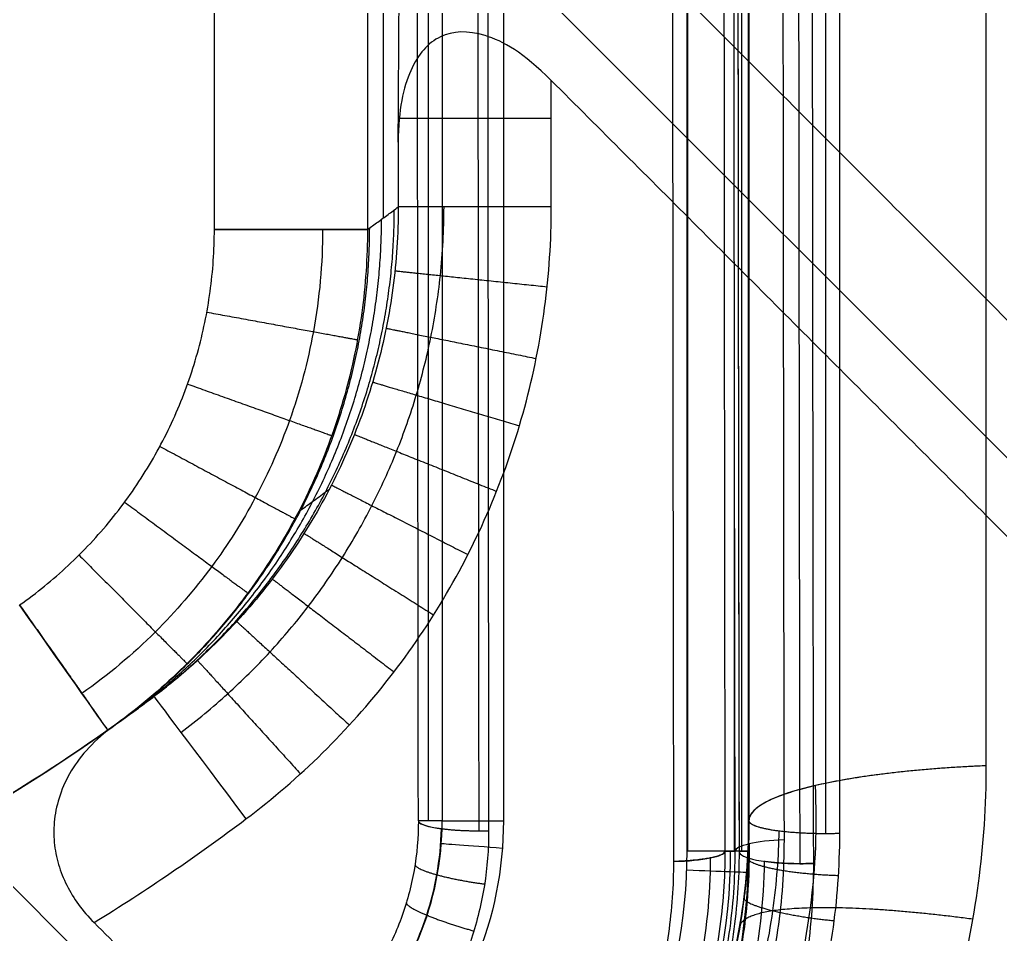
# Model space of a CAD drawing. Header units: centimetres. Extents: x -2.5 to 2.5, y -13.5 to 2.5.
# Drawn here: x 0.3168 to 0.6371, y -0.5571 to -0.2585 of the extents above; entities that cross this region are included whole.
import ezdxf

# ---------------------------------------------------------------- set-up
doc = ezdxf.new("R2010")
doc.units = ezdxf.units.CM
doc.layers.add('Default', color=7, linetype='Continuous', true_color=0x000000)

msp = doc.modelspace()

# ---------------------------------------------------------------- linework, layer by layer
at = {"layer": 'Default'}
for p, q in [((0.4502257861436189, 1.359999999985203, 2.347070721231369), (0.4502257861436189, -0.5199999999352072, 2.347070721231369)), ((0.5349992317864678, -0.53, 1.800000761538717), (0.5349992317864678, 0.8784667269040662, 1.800000761538717)), ((0.5548239395377834, -0.53, 1.820174530709968), (0.5548239395377834, 0.8784667443942947, 1.820174530709968)), ((0.5526667834523159, -0.53, 2.067360134658503), (0.5526667834523159, 0.8717930199668258, 2.067360134658503)), ((0.4356724640639931, -0.3231948336382576, 2.40025), (0.4356724640639931, 0.3231948329774936, 2.40025)), ((0.4442942013538276, -0.2065650411768838, 3.018349901246894), (0.8950904056308348, -0.657361245453891, 3.018349901246894)), ((0.5502471073539712, -0.5299999999999997, 2.344627552517974), (0.5502471073539712, -0.3442774283806154, 2.344627552517974)), ((0.6587463907696087, -0.8856415901717452, 3.01068913411592), (0.2961758584722198, -0.5230710578743563, 3.01068913411592))]:
    msp.add_line(p, q, dxfattribs=at)
for centre, radius, start, end in [((0, 3.552713678800501e-16, -12.2), 2.499690594652, 270, 90), ((-1.414489680939823e-09, -1.493782253447762e-09, -11.7), 2.032971016854729, 44.41990661493926, 268.9001442872669), ((-1.793662034335766e-44, 5.329070518200752e-16, -3.2), 1.999999999999999, 270, 90), ((0, 0, 1.625), 1.775, 270, 90), ((0, 0, 2.218104481907), 1.775, 270, 90), ((0, 0, 1.7715522409535), 1.775, 270, 89.99999999999999), ((0, 0, 2.230604481907), 1.775, 270, 89.53141365220625), ((-2.40802933149098e-12, -1.486122336302742e-12, -11.7), 1.7086088901431, 55.00316425220173, 268.5990959644928), ((0, 0, -11.7), 1.70860889014, 55.00316425226172, 268.5990959644133), ((0, -8.881784197001252e-16, -3.2), 1.700000000000001, 270, 90), ((0, 1.776356839400251e-16, 1.943104481907), 1.695, 270, 90), ((0, 1.776356839400251e-16, 2.193104481907), 1.695, 270, 90), ((0, 0, 1.968104481907), 1.67, 270, 90), ((-6.418400859435261e-09, 4.475350401378365e-09, -2.3), 1.60000000544864, 304.7777720339693, 235.2222891541464), ((0, 0, -2.85), 1.6, 270, 90), ((-6.090588475787544e-09, 2.87672047960541e-07, 1.6), 1.574999693184827, 110.3329123390494, 69.66708705205367), ((0, 8.881784197001221e-17, 0.5), 1.469836076253, 270.0000000000001, 90), ((1.479396646715422e-12, -9.206964080021863e-11, 1.4), 1.525000000073368, 112.0971810042805, 67.9028189950204), ((0, 0, 1.4), 1.3, 118.4481734429889, 61.55182655701113), ((-3.070880286606946e-17, 1.694822060471779e-12, 1.425), 1.274999999998073, 118.4481734430453, 61.55182655695467), ((0, 0, 1.7315294370165), 1.275, 118.448173467315, 61.55182647779476), ((-3.268433194673234e-13, 9.345413332084718e-13, 2.038058873912966), 1.274999999998938, 269.6396628476234, 61.55182639856582), ((8.881784197001273e-17, -9.174883075502294e-13, 2.143109796070999), 1.181485151023046, 118.722967137101, 61.27703286289901), ((4.440892098500626e-17, -1.101518876112095e-12, 2.097504004866), 1.037010000488325, 123.7969889265694, 56.20301107343055), ((-2.40785169580704e-12, -1.48618894968422e-12, -11.7), 1.7086088901431, 268.5990959644928, 6.722127558517477), ((0, 0, -11.7), 1.70860889014, 268.5990959644133, 6.722127558479594), ((-1.414489503304139e-09, -1.49378216462992e-09, -11.7), 2.032971016854729, 268.9001442872669, 5.645786876412472), ((0, 0, -12.1), 2.15, 180, 0), ((5.445089946102565e-32, 1.577721810442024e-31, 2.733148992834), 1.865415327864, 180, 6.145651548693434e-14), ((0, 0, -12.1), 1.85, 180, 0), ((1.776356839400251e-16, 0, 2.3), 1.82, 180, 0), ((0, 0, 2.28), 1.8, 180, 0), ((0, 0, 1.4), 1.8, 180, 0), ((-1.805553913884908e-31, -8.832776948146517e-30, 2.984452014333), 1.773948508258, 179.9999999999993, 359.9999999999994), ((0, 0, -11.95018562705), 1.7, 180, 0), ((0, 0, 1.4), 1.592735026919, 180, 0), ((0, 0, 1.3), 1.535, 180, 0), ((0, 0, 0.9500000000000001), 1.535, 180, 0), ((0, 0, 0.8650000000000001), 1.45, 180, 0), ((5.52802248421358e-13, 7.105427357601002e-16, 2.203600857458), 2.003255677910447, 268.6052373185493, 0), ((0, 0, 2.042057713659), 1.8, 270, 0), ((3.823495761736303e-31, -2.810513849101997e-15, -12), 2.15, 180, 4.854997180391044e-14), ((1.092437577629426e-30, -2.847253253075997e-15, -12.2), 1.85, 180, 7.399440925561782e-14), ((-1.085463873042923e-31, -1.037837607336e-15, -2.35), 1.45, 180, 0), ((-1.137500810156507e-31, -1.055288824224e-15, -2.445), 1.355, 180, 0), ((-1.155045923347484e-31, -1.129686117271999e-15, -2.85), 1.355, 180, 0), ((1.776356839400251e-16, -1.776356839400251e-16, 0.5019870922843003), 1.45, 270.0000000006124, 7.0191551590919e-15), ((0, 0, 2.400250000000001), 0.6000000000000001, 233.9024294560259, 306.0975706221382), ((6.064496528837543e-15, -1.620925615952729e-14, 1.80025), 0.59999999999998, 234.8252730565745, 305.1747269505037), ((0, 0, 3.00025), 0.6499999996454999, 301.657649324215, 306.953133890498), ((0.35500000000002, -0.5200000000000201, 1.819825469289), 0.09982698575058002, 269.9999999444301, 3.410423499642764e-08), ((0.355, -0.52, 1.8), 0.1198262242119, 359.9996112810846, 5.308612037777376e-14), ((0.365, -0.53, 1.8), 0.1698247010765, 269.9999999999999, 0)]:
    msp.add_arc(centre, radius, start, end, dxfattribs=at)
at = {"layer": 'Default', "extrusion": (0, 0, -1)}
for centre, radius, start, end in [((-3.410332196196464e-07, 8.468541827344467e-07, 11.6), 2.132971868070293, 271.0998644742624, 132.7700319573599), ((0, 0, 0.5500000000000007), 2, 90, 196.6607710957106), ((1.060544128062e-15, 1.159961016128364e-13, -2.12), 1.845000000000116, 90.00000000000001, 270), ((0, 0, 0.9000001103701888), 1.7, 336.1372350324376, 203.862718006589), ((-3.201812861426702e-16, 2.935429677108914e-14, -0.4), 1.700000000000167, 350.0409158370875, 189.9590841629125), ((0, 0, -1.918104481907), 1.775, 90, 270), ((-3.885780586188048e-17, -7.059110240792421e-15, -2.2431044819065), 1.774999999999993, 92.13727618026752, 270.0000000000021), ((0, 0, -1.6), 1.75, 90.00000000000001, 270), ((0, 0, -1.943104481907), 1.75, 90, 270), ((0, 0, -2.193104481907), 1.75, 90.00000000000001, 270), ((0, 0, -2.1), 2, 121.2771350111555, 271.3947626814349), ((0, 0, 2.95), 1.7, 90, 270), ((0, 0, 3.075000000000001), 1.7, 90, 270), ((-7.322225008673198e-17, 1.625366508051229e-14, -0.5), 1.6000000000001, 350.0409158370871, 189.9590841629129), ((0, 0, -2.168104481907), 1.67, 90, 270), ((0, 0, -2.068104481907), 1.67, 90, 270), ((5.000772678936243e-14, -9.046399185308474e-11, -1.575), 1.550000000070636, 112.0971810147748, 67.90281898522515), ((-1.776356839400251e-16, -1.278941397231392e-10, -1.425), 1.550000000112033, 112.0971810140798, 67.90281898592026), ((0, 0, -1.5), 1.55, 112.0971810159446, 67.90281898405362), ((4.440892098500626e-17, -1.626077050786989e-12, -1.4), 1.300000000001851, 118.4481734429547, 61.5518265570453), ((1.393624962404618e-08, -2.811223840382127e-08, -2.008428634931692), 1.268181102197558, 116.4704652346586, 63.52953589255723), ((1.001865257421741e-13, -5.231592936638662e-13, -2.128091050515001), 1.218522490780612, 121.2651258924094, 270.360337152387), ((0, 0, -1.935767980715957), 1.068815170782211, 123.1689569521743, 56.83104304862568), ((2.442490654175345e-16, -2.977620236606933e-14, -1.75025), 0.3550000000000003, 120.7781695618701, 239.2218304381111), ((0, -1.148055819259e-15, 2.85), 1.6, 173.0769230769231, 269.9999999999999), ((-6.897676076533799e-07, 7.142894792977473e-07, 11.6), 2.132971742224026, 176.8990229639725, 271.0998739085747), ((-2.664535259100376e-15, -1.457586051856197e-10, 11.58971848225719), 2.132441062866242, 177.1805348174992, 270.0000000000001), ((-1.026037000564491e-30, -2.847253253075996e-15, 12.2), 2.15, 179.9999999999999, 0), ((1.086203203015819e-31, 2.208810534618833e-30, -2.70025), 1.912399958904, 180, 359.9999999999999), ((-9.679907427317068e-31, -2.810513849101997e-15, 12), 1.85, 179.9999999999999, 0), ((0, 0, -2.3), 1.832180073765, 180, 0), ((0, 0, -1.7210288568295), 1.8, 180, 0), ((0, 0, -2.238971143170501), 1.8, 180, 0), ((0, 0, -1.125), 1.535, 180, 0), ((0, 0, 2.324999999999999), 1.45, 180, 0), ((0, 0, -0.6834935461421502), 1.45, 180, 0), ((0, 0, 2.6475), 1.355, 180, 0), ((0, 0, -2.197942286341), 1.8, 180, 270), ((-5.094560832352442e-33, -2.847253253076e-15, 12.2), 1.7, 180, 0), ((-6.20423039995443e-34, -1.028652756343e-15, 2.3), 1.45, 180, 7.016709298520406e-15), ((-1.776356839400251e-16, 0, 11.7003712541), 1.7, 180.0000000095494, 271.4009040355867), ((-0.3550000000196001, -0.52, -1.8), 0.1198262241923, 180, 270.0000000159704), ((-0.355, -0.52, -2.519645183052824), 0.2, 180, 270), ((-0.3650000000000481, -0.530000000000032, -1.82015271437125), 0.1898240347300916, 179.9999999999903, 270.0000000178385), ((-0.365, -0.53, -2.495923099550289), 0.1839267711176581, 180, 270)]:
    msp.add_arc(centre, radius, start, end, dxfattribs=at)
at = {"layer": 'Default', "extrusion": (1.185738763352164e-07, 1.917660872554058e-06, -0.9999999999981544)}
msp.add_arc((4.65434932543532e-08, -7.524191470356261e-07, -2.284937504049541), 1.752386096327069, 93.53520999034606, 86.46480574627344, dxfattribs=at)
at = {"layer": 'Default', "extrusion": (-4.416450215434877e-08, 4.392315963832166e-08, 0.9999999999999981)}
msp.add_arc((-1.019762138645356e-07, 9.998766903750547e-08, -2.200000090908275), 1.700000004086728, 304.7777720676715, 235.2222895058525, dxfattribs=at)
at = {"layer": 'Default', "extrusion": (-0.9999619230641719, 3.93348548177741e-16, -0.008726535498316966)}
msp.add_arc((1.831006955982905e-13, -0.3925850509955293, -0.5541716165373782), 3.151045041861609, 80.25543485607527, 115.9451702488015, dxfattribs=at)
at = {"layer": 'Default', "extrusion": (1, 0, 0)}
for centre, radius, start, end in [((-2.005950960892733e-13, -0.3925880267127044, 0.58), 3.146574122136789, 64.17157995071717, 99.58918451240821), ((2.154942890797429e-13, -0.3925880267145678, 0.5845669291339001), 3.146153445934664, 64.17157994783602, 99.58918451240982), ((-7.201572671533541e-13, -0.39258802671224, 0.555), 3.121574122136382, 64.17157994779343, 99.58918451174216), ((6.689093723366568e-13, -0.3925880267085219, 0.6324118736819646), 2.727393497996349, 67.54923987415854, 100.6076882033239), ((0, -0.3925880267139, 0.555), 2.824808982138, 80.71410867781752, 100.6076882032876)]:
    msp.add_arc(centre, radius, start, end, dxfattribs=at)
at = {"layer": 'Default', "extrusion": (-0.9999619230641713, 2.081668171172169e-17, -0.00872653549837382)}
msp.add_arc((1.171163982811653e-12, -0.3925850509974314, -0.4906904388913159), 3.161376912667706, 80.47182965111699, 115.6537242506508, dxfattribs=at)
at = {"layer": 'Default', "extrusion": (0.9999619230641716, 3.467907384868685e-14, 0.008726535498342451)}
msp.add_arc((-1.276702475833056e-12, -0.3925850509981808, 0.4937980896882603), 3.16113400016952, 64.3462757442029, 99.52817034886, dxfattribs=at)
at = {"layer": 'Default', "extrusion": (0.999961923064171, 8.577773907836317e-15, 0.008726535498419131)}
msp.add_arc((-2.015360870584821e-12, -0.3925850509959135, 0.5706866311978297), 3.131351010350231, 64.05482975134153, 99.7445651438906, dxfattribs=at)
at = {"layer": 'Default', "extrusion": (-0.9999619230641733, 3.811751261850738e-14, -0.008726535498145229)}
msp.add_arc((5.898350766364148e-12, -0.3925850510118118, -0.4706904388906243), 3.141376912683419, 80.47182965229862, 115.6537242557704, dxfattribs=at)
at = {"layer": 'Default', "extrusion": (-1, 0, 0)}
msp.add_arc((1.127786752874727e-12, -0.3925880267145108, -0.555), 2.824808982138756, 79.39231179673718, 112.4507601258189, dxfattribs=at)
at = {"layer": 'Default', "extrusion": (-0.9999619230641708, -1.210706881971113e-14, -0.008726535498444706)}
msp.add_arc((-1.054466525081538e-12, -0.3951763357556249, -0.5706866311978479), 2.75649692647076, 78.91453490435725, 112.2447269286895, dxfattribs=at)
at = {"layer": 'Default', "extrusion": (0.9999619230641715, 1.067722299463725e-14, 0.008726535498358128)}
msp.add_arc((9.353924486601703e-13, -0.3951763357630106, 0.5864726069205186), 2.736945916289478, 67.7552730713492, 101.0854650956114, dxfattribs=at)
at = {"layer": 'Default', "extrusion": (1.792447683750321e-07, -2.74029957633971e-07, -0.9999999999999465)}
msp.add_arc((-3.660868122540455e-07, -5.596745233495262e-07, -2.05177623579187), 1.067802782053502, 123.1390102452997, 56.8609898534229, dxfattribs=at)
at = {"layer": 'Default', "extrusion": (0.9999619230641713, -2.34187669256869e-17, 0.008726535498373976)}
msp.add_arc((1.88107898747705e-13, -0.395176335765365, 0.5906866311976836), 2.633107595506944, 70.89234277417843, 101.7021267116694, dxfattribs=at)
at = {"layer": 'Default', "extrusion": (0.9999619230641696, -1.043609643147647e-14, 0.008726535498565058)}
msp.add_arc((-7.036298733488301e-13, -0.3951763357672147, 0.5951208075010757), 2.632609853852787, 70.89234277417205, 101.7021267163112, dxfattribs=at)
at = {"layer": 'Default', "extrusion": (0.9999619230641709, 5.702556482578558e-14, 0.008726535498433174)}
msp.add_arc((5.717427414276328e-13, -0.3951763357643818, 0.5706866311978169), 2.613107595505935, 70.89234277418079, 101.7021267163532, dxfattribs=at)
at = {"layer": 'Default', "extrusion": (0.9999619230641713, 0, 0.008726535498373983)}
msp.add_arc((0, -0.3951763357644395, 0.5706866311976831), 2.613107595506001, 92.09333747624078, 101.7021267163399, dxfattribs=at)
at = {"layer": 'Default', "extrusion": (0, 1, 0)}
for centre, radius, start, end in [((-0.4904741452682, 2.95025, -0.29067775338345), 0.05000000000000004, 7.100580997078541, 90), ((-0.5348355620632583, 1.819989139013258, -0.5299999999999999), 0.0199891419638861, 179.5311313378735, 270.0311313379204)]:
    msp.add_arc(centre, radius, start, end, dxfattribs=at)
at = {"layer": 'Default', "extrusion": (0, -1, 0)}
for centre, radius, start, end in [((0.4904741452682002, 2.950250000000008, 0.3196366802807999), 0.04999999999999204, 90.00000000000018, 179.4999999999164), ((0.4748262242119, 1.820000000000026, 0.5199999999400771), 0.02000000000002587, 180.5000000030316, 270)]:
    msp.add_arc(centre, radius, start, end, dxfattribs=at)
at = {"layer": 'Default', "extrusion": (-1.901732982141029e-07, 0.9999999999999644, 1.873126471723189e-07)}
msp.add_arc((-0.3804343772930336, 1.800250061241938, -0.3269513263271998), 0.04999999999978808, 180.4999999998521, 270.0000000002306, dxfattribs=at)
at = {"layer": 'Default', "extrusion": (0.8173990782949297, 0.5760718243436311, 6.299908911508709e-09)}
msp.add_arc((-0.5499999999999852, 1.800250000000012, 7.554305333338576e-09), 0.05000000000001173, 180.0000000000135, 269.9999999999776, dxfattribs=at)
at = {"layer": 'Default', "extrusion": (-1.668587969437477e-07, 2.347416647397841e-07, -0.9999999999999585)}
msp.add_arc((6.186825534525411e-07, 8.703721903557897e-07, -2.950250172801449), 0.6000002181760425, 233.046866657727, 234.5940682292839, dxfattribs=at)
at = {"layer": 'Default', "extrusion": (0.7991275081946753, 0.6011615636803215, 2.917817264734386e-09)}
msp.add_arc((-0.6500000002802376, 2.950249999743243, 8.74622393800137e-09), 0.0500000002007571, 3.664151644958591e-07, 89.99999986310256, dxfattribs=at)
at = {"layer": 'Default', "extrusion": (1.047122772439662e-12, 0.9829106568877052, 0.184083243606201)}
msp.add_arc((-0.655000000001333, 2.438930026914626, -0.07226887735791138), 0.100000000000779, 283.0547050087256, 1.119555247866436e-11, dxfattribs=at)
at = {"layer": 'Default', "extrusion": (-1.059435592354776e-08, 1.718212736894737e-08, 0.9999999999999998)}
msp.add_arc((-3.157728320449132e-08, 5.121268369623959e-08, 3.000249986879239), 0.6500001203732008, 301.6576362029077, 306.9531329083368, dxfattribs=at)
at = {"layer": 'Default', "extrusion": (-0.001444525441562877, 0.9862043336484315, 0.1655262083154864)}
msp.add_arc((-0.4663003493256844, 2.758441930540641, -0.06498557998228888), 0.02000000000030799, 359.4930060442337, 89.49300603640309, dxfattribs=at)
at = {"layer": 'Default', "extrusion": (1.187075312639411e-10, 0.9860274995317618, 0.166582622644565)}
msp.add_arc((-0.58000000006252, 2.734471531799269, -0.06539833890102315), 0.0249999999999174, 2.116977195989109e-09, 90.00000000133863, dxfattribs=at)
at = {"layer": 'Default', "extrusion": (-0.001444525441563015, 0.986204333648429, 0.1655262083155022)}
msp.add_arc((-0.4663003493256844, 2.758441930540643, -0.06498557998224458), 0.02000000000030785, 89.49300603640309, 98.43198901298275, dxfattribs=at)
at = {"layer": 'Default', "extrusion": (1.187075312639411e-10, 0.9860274995317632, 0.1665826226445567)}
msp.add_arc((-0.58000000006252, 2.734471531799269, -0.0653983389010463), 0.0249999999999174, 90.00000000133863, 100.5257361093324, dxfattribs=at)
at = {"layer": 'Default', "extrusion": (-0.07448390358597655, -0.9972222160113537, 0)}
msp.add_arc((0.5125717407606384, 1.820000000000001, 0.4921137665528823), 0.02, 180.5000000028211, 269.9999999973354, dxfattribs=at)
at = {"layer": 'Default', "extrusion": (-0.001677901720275334, 0.9813414755690958, 0.1922656832970642)}
msp.add_arc((-0.5695997876226346, 2.37385299298824, -0.07598181002734694), 0.02000000000005545, 281.6539419026441, 359.4904935790881, dxfattribs=at)
at = {"layer": 'Default', "extrusion": (-0.001476759674652279, 0.9855720814383372, 0.1692497901628445)}
msp.add_arc((-0.5263652471355266, 2.749198470374382, -0.06644663287184133), 0.02000000000037216, 99.52765643816055, 179.492683379382, dxfattribs=at)
at = {"layer": 'Default', "extrusion": (-0.001769904841182703, 0.9792152936277638, 0.2028158676295958)}
msp.add_arc((-0.5708243525918059, 2.231320528892043, -0.08015119784896396), 0.01999999999985892, 359.4893881175937, 89.48938811973782, dxfattribs=at)
at = {"layer": 'Default', "extrusion": (-0.001769904841182716, 0.9792152936277634, 0.2028158676295969)}
msp.add_arc((-0.5708243525918058, 2.231320528892041, -0.08015119784896135), 0.01999999999985945, 89.48938811973782, 102.2988078967635, dxfattribs=at)
at = {"layer": 'Default', "extrusion": (0.03649345361914954, 0.9993338920715874, 0)}
msp.add_arc((-0.5539231021007786, 1.82, -0.5163268522269517), 0.02, 180, 270, dxfattribs=at)
at = {"layer": 'Default'}
for points, degree in [([(0.4548269857506, 1.359999999904, 1.81982546929), (0.4548269857506, 0.4199999999817, 1.8198254692895), (0.4548269857506, -0.5199999999406, 1.819825469289)], 2), ([(0.474826224193, 1.359999999986, 1.8), (0.47482622420245, 0.419999999993, 1.8), (0.4748262242118999, -0.52, 1.8)], 2), ([(0.5348247010765, -0.5299999999999999, 1.8), (0.5348247024726, 0.1742333634034501, 1.8), (0.5348247038687001, 0.8784667268069001, 1.8)], 2), ([(0.5548240347301395, -0.53, 1.82015271437125), (0.5548239870919198, 0.17423337219715, 1.820163627355125), (0.5548239394537001, 0.8784667443943001, 1.820174540339)], 2), ([(0.3804344394703, -0.3269515818227, 1.750250000000001), (0.3804344394703, -0.01347579091134998, 1.75025), (0.3804344394703, 0.3, 1.75025)], 2), ([(0.4304325356235001, 0.3000000001633, 1.799813673225), (0.4304325356235001, -0.01347579071750002, 1.799813673225), (0.4304325356235, -0.3269515815983, 1.799813673225)], 2), ([(0.4909104886577, -0.2080677761831, 3.05025), (0.7144983133587001, -0.4316556008841, 3.05025), (0.9380861380597001, -0.6552434255851, 3.05025)], 2), ([(0.440476049115, -0.298437633635, 2.950686326775), (0.44069422080975, -0.2633004662704, 2.975686326775), (0.4409123925045, -0.2281632989058, 3.000686326775)], 2), ([(0.4904741452682, -0.2783421109122, 3.00025), (0.4813058350904, -0.2691738007344, 3.00025), (0.4679888732184, -0.2617188264861, 2.9961049488), (0.4534641700689, -0.2623525116059, 2.985386349663), (0.443727355193, -0.2733654099657, 2.970714086726), (0.4405416462658, -0.2878730273013, 2.958203015744), (0.440476049115, -0.298437633635, 2.950686326775)], 3), ([(0.4904741452682, -0.3196366802807999, 3.00025), (0.4904741452682, -0.2989893955965, 3.00025), (0.4904741452682, -0.2783421109122, 3.00025)], 2), ([(0.4904741452682, -0.2783421109122, 3.00025), (0.68184418114445, -0.46971214678845, 3.00025), (0.8732142170207, -0.6610821826647, 3.00025)], 2), ([(0.440476049115, -0.298437633635, 2.950686326775), (0.440476049115, -0.3090371569579, 2.950686326775), (0.440476049115, -0.3196366802808, 2.950686326775)], 2), ([(0.440476049115, -0.3196366802808, 2.950686326775), (0.440475896199, -0.3284512515023, 2.950671865157), (0.4393086676164, -0.3460824456062, 2.950640376713), (0.4340833155933, -0.3720771197117, 2.950586316625), (0.4254753960196, -0.397154660411, 2.950526389083), (0.4136345327502, -0.4208796063235, 2.950461623301), (0.3987688196087, -0.4428348510435, 2.950393171444), (0.3811356904487, -0.4626396772655, 2.950322211393), (0.3677436965813001, -0.4741753964616, 2.950274062551), (0.3606969383662, -0.4794765048974, 2.950250000063)], 3), ([(0.3907550164825001, -0.5194328804598, 3.000249999944), (0.3996005499883001, -0.5127785633787, 3.00024999689), (0.4162505423688, -0.4984333828789, 3.000250001441), (0.4383408366256, -0.4736401809216999, 3.000249999620999), (0.4569230638028001, -0.4461914571648999, 3.000250000074), (0.4717327658306, -0.4165145930572, 3.000250000083), (0.4824931623250001, -0.3851655416902999, 3.000249999594), (0.4890228811235, -0.3526076459813, 3.000250001543), (0.4904740790215001, -0.3306948356505, 3.000249996671), (0.4904741452682, -0.3196366802807999, 3.00025)], 3), ([(0.4304325356235, -0.3269515815983, 1.799813673225), (0.4315583903205, -0.3261580628965, 1.9288238432), (0.4338034933720001, -0.324558275039, 2.186087171276), (0.4371512875001, -0.3221201359845, 2.569706381326), (0.4393699927613001, -0.3204688387145, 2.823944822243), (0.440476049115, -0.3196366802808, 2.950686326775)], 3), ([(0.3168395005509, -0.4495694950624001, 1.75025), (0.3224217533696392, -0.445635104932592, 1.75025), (0.3329634856510571, -0.4370784876207246, 1.75025), (0.3470729493696318, -0.4220198197802473, 1.75025), (0.3589643662674774, -0.4051906352705457, 1.75025), (0.3684475118392607, -0.3868972666358634, 1.750250000000001), (0.3753457657032055, -0.3674832520086611, 1.750250000000001), (0.3795160423822382, -0.3472905646922008, 1.750250000000001), (0.3804341901588011, -0.3337669517123782, 1.750250000000001), (0.3804344394703, -0.3269515818227, 1.750250000000001)], 3), ([(0.3456430915106001, -0.4904394491586, 1.80025), (0.3473339030961988, -0.4892478292871671, 1.929415206627266), (0.3507034170479557, -0.4868469509402295, 2.186820559108712), (0.3557212402372933, -0.4831927643271658, 2.570144331553865), (0.3590423959410481, -0.4807211712876224, 2.82385546097629), (0.3606969383662, -0.4794765048974, 2.950250000063)], 3), ([(0.347619335124, -0.4890406914030999, 2.95025), (0.3337783791019919, -0.4988791036552934, 2.966993841891048), (0.319484643218646, -0.5081565674319467, 2.983661197021025), (0.3047259009509, -0.5168579353068999, 3.00025)], 3), ([(0.6324118736832001, -0.5020674417026999, 2.288196107998), (0.632411380347205, -0.5149612427163639, 2.285781484373725), (0.6306949104691875, -0.5405730400115012, 2.281197701304426), (0.6230984465000868, -0.5782015979607859, 2.275098300833986), (0.6106789980276957, -0.6143216132943949, 2.269890362762993), (0.5937003184201047, -0.6483793644955047, 2.265649942544), (0.5724976762039143, -0.6798167838440146, 2.262444001874006), (0.5474587813522239, -0.7081557979120247, 2.260316058777013), (0.5189995028580336, -0.7329611296694346, 2.25929840707602), (0.487570078601843, -0.7538646702390446, 2.259403349264027), (0.4536670719193522, -0.770534418159754, 2.260628775279033), (0.4178417032589608, -0.7826742403418631, 2.262958961681039), (0.3806507942961844, -0.7900587844203395, 2.266362034864339), (0.3554221745392754, -0.7917211114152418, 2.269297803686221), (0.3427575803932, -0.7917217349928, 2.270927320781)], 3), ([(0.5549999999999999, -0.5199999999611, 2.685369900231001), (0.5549999926688999, -0.5296868983703, 2.683528809347), (0.5535906904690999, -0.5490071703921, 2.680036314148), (0.5473518090485, -0.5772523994495, 2.675465847372), (0.5371774931012, -0.6041768959389, 2.671653743583), (0.5233269081134999, -0.6292619191840001, 2.668668176195), (0.5061169759552, -0.6520381686740001, 2.666560012025), (0.4859060090674001, -0.6720946373016, 2.665362829879), (0.4631031794649, -0.689063887486, 2.665094566789), (0.4381186603669, -0.7026486773968, 2.665758955759), (0.4114472076601001, -0.7125712875903001, 2.667343261306), (0.3835699160711, -0.7186342335007, 2.669822752583), (0.3645343575078, -0.7199997096795001, 2.672042848478), (0.3550000005731, -0.7200000000000001, 2.673284616137)], 3), ([(0.4470632719222001, -0.5199999999315003, 2.709458956873), (0.4470729526591001, -0.5254610416341003, 2.708343405695), (0.4461177258125001, -0.5363452650955003, 2.706254171597), (0.4418554530833001, -0.5520761854801002, 2.703634591176), (0.4349499540563002, -0.5667219771169002, 2.701603816925), (0.4256526619219001, -0.5798706034257002, 2.700212477236), (0.4142702974069, -0.5911617910764002, 2.699491954995), (0.4011251891675001, -0.6003083729946002, 2.699456977915), (0.3865972582416, -0.6070500180752002, 2.700106668497), (0.3710849723371, -0.6111918282499001, 2.70142623987), (0.3603694948582, -0.6121217380649001, 2.702731967474), (0.3550000011556, -0.6121154296779001, 2.703482270056)], 3), ([(0.4548269857506, -0.5199999999406, 1.819825469289), (0.4509451288364, -0.5199999999360501, 2.264642213081), (0.4470632719222001, -0.5199999999315003, 2.709458956873)], 2), ([(0.5549999999999999, -0.5199999999611, 2.685369900231001), (0.5549999999999999, -0.51999999998055, 2.534658362866501), (0.555, -0.5199999999999999, 2.383946825502)], 2), ([(0.470000010449, -0.5232704402384998, 2.729144390009), (0.4700087106044, -0.5292937229828997, 2.728133441729), (0.4690710266722, -0.5411875964099998, 2.72624551491), (0.4648560182341, -0.5586415957643999, 2.723798083469), (0.457971527197, -0.5751175447214999, 2.72181943625), (0.4486201879057, -0.5902561727100999, 2.720347651035), (0.4370479354579, -0.6037038157265, 2.719414675322), (0.4235489258339, -0.6151538511976999, 2.719038823422), (0.4084378079653999, -0.6243549766033, 2.719226406441), (0.3920634003874, -0.6310958293387, 2.719972794576), (0.3748108994299999, -0.6351891281720001, 2.721265124473), (0.3631243609396999, -0.6360956024191, 2.722453447753), (0.3572327043891999, -0.6360902322744, 2.723130092823)], 3), ([(0.5845669291339001, -0.5240944881853001, 2.709605789413), (0.5845669124052, -0.5350850668774001, 2.70774900796), (0.5829785616305, -0.5568775935993001, 2.704247184915), (0.5759332661392, -0.5888808693170001, 2.69964130416), (0.5644253121329, -0.6193929624918001, 2.695798726713), (0.5487368045068001, -0.6478568889156001, 2.69278422758), (0.5292196947718, -0.6737190407502002, 2.690653541301), (0.5062794231783, -0.6965038323362, 2.689442293497), (0.4803836746117, -0.7157825029004999, 2.68917019467), (0.452011771969, -0.7312065111982, 2.689841186201), (0.4217222658875001, -0.7424700831230999, 2.691441550804), (0.3900767835565, -0.7493259920313999, 2.693947476157), (0.368594073503, -0.7508654770280999, 2.69617504542), (0.357795275589, -0.7508661417322999, 2.697425335388)], 3), ([(0.5664603817948999, -0.5262408681467001, 2.295732848964), (0.5664768008722202, -0.5361540812637005, 2.293790750102055), (0.5650708014480122, -0.5557912079519473, 2.290133427276138), (0.5587667813879508, -0.584603720726305, 2.285329627438246), (0.5484423806334564, -0.612057002814916, 2.281329956189336), (0.5343601348299621, -0.6376644110658275, 2.27819761778643), (0.516848311330568, -0.6609133318580392, 2.275992543462527), (0.496257379280074, -0.681406707190151, 2.274747600558623), (0.47299326679118, -0.6987627323118627, 2.27448433732072), (0.4474889488501856, -0.7126597083129741, 2.275207695303812), (0.420222197182891, -0.7228220119233848, 2.2769063617579), (0.3916689101671255, -0.7290260316570667, 2.27955791950697), (0.3722118243244635, -0.730410586559282, 2.281922098065998), (0.3624111639122999, -0.7303990104246, 2.283251349537)], 3), ([(0.5471592168988002, -0.53, 2.698464751526), (0.5488333974238502, -0.53, 2.5066226650865), (0.5505075779489002, -0.5299999999999999, 2.314780578647)], 2), ([(0.5517840070527, -0.53, 2.16851629066), (0.5533040208914197, -0.53, 1.994334502515625), (0.5548240347301395, -0.53, 1.82015271437125)], 2), ([(0.367295597484, -0.6965894616413, 2.708989441883), (0.3751052751798, -0.6965973775, 2.708062823932), (0.3906134640787, -0.6954977573875001, 2.706413837788002), (0.4134642069307001, -0.6905445805168002, 2.704556431786003), (0.4353100835383001, -0.6824070219207002, 2.703366145582004), (0.4557468170351001, -0.6712702164280003, 2.702859783626006), (0.4743887818401002, -0.6573519461823004, 2.703045955692008), (0.4908732942137002, -0.6409245934465007, 2.70392061994201), (0.5048792570892003, -0.6222948477326008, 2.705468505001011), (0.5161235552500003, -0.6018083945257009, 2.707662456731013), (0.5243526233159003, -0.5798645568655009, 2.710462752720014), (0.5293703033420935, -0.5568673459057331, 2.713821419662011), (0.5304867289823958, -0.5412294525345663, 2.716373883039005), (0.53047545, -0.5333333333332998, 2.717729781953)], 3), ([(0.5760506031191001, -0.5339555190686, 2.187825698636), (0.5760683774333509, -0.5440915395770688, 2.185726396414106), (0.574631144889021, -0.5641681025149404, 2.18177316986222), (0.5681788326605104, -0.5936228751841313, 2.176581036918325), (0.5576181844143098, -0.621669111214433, 2.172261001378361), (0.543229075673309, -0.6478055208154349, 2.168881121551399), (0.5253461326598083, -0.6715255211722366, 2.166503144434437), (0.5043305316865077, -0.6924259695754387, 2.165161928123476), (0.480594566346607, -0.7101243412436405, 2.164879727209514), (0.4545747200317065, -0.7242973430392424, 2.165661637588551), (0.4267523827565058, -0.7346652191463441, 2.167495901221586), (0.3976074666891924, -0.7409981394465225, 2.170359235572473), (0.3777356659491469, -0.74241214938853, 2.172913421954247), (0.3677240838867999, -0.7423996408258001, 2.17434978405)], 3), ([(0.6610821826647, -0.8732142170206999, 3.00025), (0.5011148804003001, -0.7132469146984499, 3.00025), (0.3411475781359, -0.5532796123761999, 3.00025)], 2)]:
    msp.add_open_spline(points, degree=degree, dxfattribs=at)
for points, knots in [([(0.3695007454926293, -0.4911794562233336, 2.985605338582361), (0.3747935775542241, -0.4872126498222347, 2.985617238561803), (0.3848925246797898, -0.4788883421135404, 2.985640729326691), (0.3988030585241133, -0.4651072373603703, 2.985675553522124), (0.4113327138074783, -0.4502202953082368, 2.985709543288773), (0.4224841323234563, -0.4342279927999387, 2.985742709085822), (0.4321427875138139, -0.4172872358046589, 2.985774720676395), (0.4402273801017204, -0.399538271876626, 2.985805316141441), (0.4466697620726597, -0.3811301258839112, 2.985834242932089), (0.451489373279372, -0.3619259785753247, 2.985861682648435), (0.4546584609310946, -0.3413855542628064, 2.985888171541968), (0.4554204938793525, -0.3271119925751929, 2.985904529086661), (0.4554286816021373, -0.3196366802807884, 2.985912522014556)], [4.000048489196888e-10, 4.000048489196888e-10, 4.000048489196888e-10, 4.000048489196888e-10, 0.09986775723399, 0.1972847122194, 0.2952203423643, 0.3931580852227, 0.4911133000869, 0.5890686904907, 0.6870051738876, 0.7849123153588, 0.8872949759105, 0.9999999999997395, 0.9999999999997395, 0.9999999999997395, 0.9999999999997395]), ([(0.415789778547224, -0.3269515817180594, 1.764894660958371), (0.4157897785472231, -0.3269515817529598, 1.764894660958371), (0.4157894813062479, -0.3381297160058585, 1.764894660958371), (0.4138627585109155, -0.3593632603204637, 1.764894660958371), (0.4059570703807415, -0.3888075704661852, 1.764894660958371), (0.3945351595063594, -0.4145493372587746, 1.764894660958371), (0.3798185012054723, -0.4378250981767772, 1.764894660958371), (0.3610057117482623, -0.4596384242769974, 1.764894660958371), (0.3457351584116879, -0.4724581377421626, 1.764894660958371), (0.3372067150712374, -0.4784689167934049, 1.764894660958371)], [-5.90721331722022e-10, -5.90721331722022e-10, -5.90721331722022e-10, -5.90721331722022e-10, 0, 0.1891998961809, 0.3587187771352, 0.5140551166979, 0.664269635139, 0.8233840202348, 1.000000000000243, 1.000000000000243, 1.000000000000243, 1.000000000000243]), ([(0.4304325356235, -0.3269515815983, 1.799813673225), (0.4304325510183948, -0.3360538943730338, 1.799827684703776), (0.4291884050816194, -0.354264517672968, 1.799858341987239), (0.4236136291063637, -0.3810935653059457, 1.799911808983241), (0.4144314826494213, -0.4069210909869789, 1.799971527936127), (0.4018061839998486, -0.4312689399114962, 1.800036518433971), (0.3859831849162054, -0.453660470433229, 1.800105445942855), (0.3672600876067422, -0.4736808880112345, 1.800177111333498), (0.353086410902101, -0.4851935816735743, 1.800225672300591), (0.3456430915106001, -0.4904394491586, 1.80025)], [-1.917912930129385, -1.917912930129385, -1.917912930129385, -1.917912930129385, -1.64392536809606, -1.369937806062544, -1.095950244029219, -0.8219626819957022, -0.5479751199623778, -0.2739875579288614, 0, 0, 0, 0]), ([(0.4079748406826759, -0.419034883715469, 1.799999574169442), (0.4082175306781805, -0.4188638378789155, 1.827809093155324), (0.4097525405583483, -0.4177794180762631, 2.003703803257346), (0.4126739454794489, -0.4156846346427037, 2.338463649651631), (0.4157779496410858, -0.4134000731879383, 2.694147296525178), (0.4175896343359348, -0.4120427647737126, 2.901745800170336), (0.4180149248424289, -0.4117228092707668, 2.950479265223545)], [0.122558004911639, 0.122558004911639, 0.122558004911639, 0.122558004911639, 0.956913940037637, 5.399844638677509, 10.16620421365136, 11.62833364025193, 11.62833364025193, 11.62833364025193, 11.62833364025193]), ([(0.347619335124, -0.4890406914030999, 2.95025), (0.344486716030428, -0.4912674160094526, 2.954039628279039), (0.3391173663046845, -0.4960389621689676, 2.961210324538371), (0.3333808079845062, -0.5037221195180831, 2.97069949650624), (0.3297282229230444, -0.5116364754593029, 2.978878558942343), (0.3279746882998849, -0.5195392393995831, 2.985706593152496), (0.3279218732159716, -0.5271707893089898, 2.99114025976149), (0.3293487277908106, -0.5344147902383446, 2.995253603406299), (0.3320318900631111, -0.5411402490852826, 2.998111938734878), (0.3358989541025504, -0.547463041590241, 2.999848400993643), (0.339261168109686, -0.5513932023939249, 3.000250000028795), (0.3411475781359, -0.5532796123761999, 3.00025)], [-0.9265307841779552, -0.9265307841779552, -0.9265307841779552, -0.9265307841779552, -0.8235829190585211, -0.7206350535813614, -0.6176871881042018, -0.514739322627042, -0.4117914571497899, -0.3088435916726302, -0.2058957261954707, -0.1029478607183109, 0, 0, 0, 0]), ([(0.3470594041219394, -0.7417093580745129, 2.304356117630897), (0.3627030678015448, -0.7422414671514731, 2.301666869067167), (0.3939791412501317, -0.7400153586130491, 2.297094567053879), (0.4392709764619512, -0.7268543703964845, 2.292865637324657), (0.4807121566526453, -0.704618935739041, 2.29142642761118), (0.516754387163569, -0.6740778084726557, 2.292836913378545), (0.5458139902922826, -0.6363312380681447, 2.297101061545152), (0.5659993481784356, -0.5936813644302834, 2.304002965577254), (0.5762615574985281, -0.5501954438464719, 2.312774952689434), (0.5773701089932346, -0.5217730776133489, 2.31947261632219), (0.5767093580745393, -0.508547454564138, 2.322796072522311)], [-6.874723179469235e-14, -6.874723179469235e-14, -6.874723179469235e-14, -6.874723179469235e-14, 0.1288302794171, 0.2543152038342, 0.3792917973005, 0.5049157787699, 0.6320789935645, 0.7621987374622, 0.887938994441, 1.000000000000082, 1.000000000000082, 1.000000000000082, 1.000000000000082]), ([(0.355, -0.7200000000000002, 2.3660612416), (0.3645924774435618, -0.7199997079902153, 2.364211448700186), (0.3836972544586389, -0.7186173087781407, 2.360907763537011), (0.4115350235184922, -0.7125410016021991, 2.357244058831526), (0.4380763460467987, -0.7026586673813258, 2.354906173569898), (0.4628879017387051, -0.6891890647537013, 2.353920465874647), (0.4855437217151299, -0.6723920109923011, 2.354298993105619), (0.5056650641366875, -0.6525407738751726, 2.356034299630815), (0.5228818542386441, -0.6299372762074594, 2.359111955999767), (0.5368276316182055, -0.6049342146513506, 2.363499081883971), (0.5471520967807532, -0.5779496628747146, 2.369135090840695), (0.5535399301698086, -0.5494668337322737, 2.375939233036092), (0.5549997935198164, -0.5298616026703828, 2.381177627278558), (0.555, -0.5199999999999999, 2.383946825502)], [-3.186675251014123, -3.186675251014123, -3.186675251014123, -3.186675251014123, -2.896977696129302, -2.607279926490915, -2.317582156852561, -2.027884387214206, -1.738186617575851, -1.448488847937816, -1.158791078299461, -0.8690933086611063, -0.5793955390227516, -0.2896977693843972, 0, 0, 0, 0]), ([(0.3567983281426355, -0.6196639281949146, 2.71920493352697), (0.3567983283573602, -0.6196639281911615, 2.719204933499149), (0.3644521678065102, -0.6195301530067251, 2.718213259253425), (0.3792869553789547, -0.6175493182824778, 2.716620337535442), (0.39944730246914, -0.6100349879212253, 2.715393769451749), (0.4160078387154634, -0.5995755478505788, 2.715227432952942), (0.428797093913468, -0.5876901293506556, 2.715846989623888), (0.4382678166731771, -0.5754535331970042, 2.716978139040245), (0.4451507714645667, -0.5632367446673703, 2.71844743293413), (0.4501306034448866, -0.5507284411728958, 2.720221569374446), (0.4535163064075949, -0.5372171517362542, 2.722394352418033), (0.4544865986179427, -0.5276527160776966, 2.724112950377395), (0.4546127691303173, -0.5226086526467545, 2.725067180389804), (0.4546127691306542, -0.5226086526332853, 2.725067180392352)], [-4.239009463791245e-09, -4.239009463791245e-09, -4.239009463791245e-09, -4.239009463791245e-09, 0, 0.1510990585288, 0.2924824631022, 0.4214453661488, 0.5350405299205, 0.6353110734051, 0.7257066433355, 0.8110599926873, 0.9004591699063, 1, 1.000000000265804, 1.000000000265804, 1.000000000265804, 1.000000000265804]), ([(0.3572907183220743, -0.7298878897966998, 2.693067849784139), (0.3572907184219423, -0.7298878897955865, 2.69306784977173), (0.3717665409545557, -0.7297265208486842, 2.691269253931877), (0.3996935709469174, -0.7265157962072247, 2.688328068559704), (0.4380516233422458, -0.7140406304472222, 2.685776988285117), (0.4701013814146915, -0.6966344951400688, 2.684943489631532), (0.4956869938391267, -0.6767326359954452, 2.685397113650173), (0.5155067317012025, -0.6561297109790365, 2.686713580789247), (0.5306467687168437, -0.6357338484653148, 2.688583544513329), (0.5420098877032055, -0.6161070784559302, 2.690785947356313), (0.5503412112990084, -0.597603902153167, 2.693159293443455), (0.5562736745062761, -0.580392827274915, 2.69559173323983), (0.560332946456687, -0.5644965798398689, 2.698012648857307), (0.5629401979717004, -0.5498324659887718, 2.700384482445456), (0.5644189036827417, -0.536246841405644, 2.702695219823195), (0.5648207086334495, -0.5275236558848415, 2.704244771317094), (0.5648878897937074, -0.5233175635646566, 2.705007056258278)], [-9.260462493260426e-10, -9.260462493260426e-10, -9.260462493260426e-10, -9.260462493260426e-10, 0, 0.1342300311275, 0.2583639896744, 0.3710591965784, 0.4697290741366, 0.5569246828024, 0.6347201385992, 0.7043144374055, 0.7666510400615, 0.8226084388045, 0.873055406929, 0.9188582301994, 0.9608834969976, 1.000000000064309, 1.000000000064309, 1.000000000064309, 1.000000000064309]), ([(0.5550541419999038, -0.5275842401062919, 2.302489999742648), (0.5552426797416607, -0.5406776140741618, 2.299717961126857), (0.5529649375805649, -0.5663185987441883, 2.294671072207291), (0.542102204351243, -0.6024778681817613, 2.28865774351629), (0.5257021658548953, -0.633628904395395, 2.28449385153125), (0.5059899913664436, -0.658892195695827, 2.282042836448384), (0.4851421267791135, -0.6783101346831563, 2.28098162058674), (0.4643871578842184, -0.6927981077865583, 2.280940841362736), (0.4444130654742802, -0.7033043287293275, 2.281622292125468), (0.4256170428272641, -0.7106459878479109, 2.282797227771463), (0.4081805076424941, -0.7155134596507504, 2.28429465752171), (0.3921128863341626, -0.7184730249804656, 2.285994453615217), (0.3773051983332609, -0.7199668941443326, 2.287819610404943), (0.367847489031041, -0.7202104652021073, 2.28913430830419), (0.363311319830937, -0.7201648954186466, 2.289798914990737)], [2.505085147125564e-13, 2.505085147125564e-13, 2.505085147125564e-13, 2.505085147125564e-13, 0.1323192603365, 0.2570646812831, 0.3746544675932, 0.4793082108067, 0.5717587304267, 0.6539855317861, 0.7274685701703, 0.7932885804626, 0.8524528542788, 0.9059598328988, 0.9548082176841, 0.9999999999999609, 0.9999999999999609, 0.9999999999999609, 0.9999999999999609]), ([(0.5517840070527, -0.53, 2.16851629066), (0.5518019547461681, -0.5390924407151881, 2.166431601069904), (0.5505074301073574, -0.5572119032136102, 2.162481915561204), (0.544688276246734, -0.5836586109760132, 2.157325797125953), (0.5351893789073843, -0.6088273230054239, 2.153038657202254), (0.5222630908436414, -0.6322485269119387, 2.149691374900051), (0.5062242563794536, -0.6534821379209047, 2.147340411869967), (0.4873956419593523, -0.6721788493829322, 2.14601718146812), (0.4661430850196169, -0.688007322428827, 2.145741727943914), (0.4428508781926979, -0.7006862455460353, 2.146518257327717), (0.4179314145323603, -0.7099682383963328, 2.148337428050096), (0.3918303722298429, -0.7156441518084543, 2.15117437874297), (0.3739605423319701, -0.7169131460158822, 2.153717082301627), (0.365, -0.7169007383833002, 2.155140205058)], [0, 0, 0, 0, 0.2697101448557411, 0.539420303423737, 0.8091304619917034, 1.078840620559669, 1.348550779127636, 1.618260937695306, 1.887971096263272, 2.157681254831238, 2.427391413399204, 2.69710157196717, 2.966811730012467, 2.966811730012467, 2.966811730012467, 2.966811730012467]), ([(0.365, -0.7156172804312, 2.302209919284), (0.3738935846546974, -0.7156289298069524, 2.300873735508743), (0.3916351965302188, -0.7143690454907822, 2.298485640061499), (0.4175654783365995, -0.7087305571488911, 2.295819812475985), (0.4423325863470824, -0.6995035527634732, 2.294110238772968), (0.4654867323431437, -0.6868942356455215, 2.29338144757458), (0.4866115500076262, -0.6711499847432826, 2.29364276305408), (0.5053194117842932, -0.6525556611276419, 2.294889961882014), (0.5212449188829674, -0.6314472004791043, 2.297103210447793), (0.5340687802239173, -0.6081784570352655, 2.300251531782033), (0.5434823229275775, -0.5831947339761501, 2.304279956055745), (0.5492435374055605, -0.5569640127649906, 2.309120767225444), (0.5505243889250899, -0.5390071604575416, 2.312825817568038), (0.5505075779489002, -0.5299999999999999, 2.314780578647)], [0, 0, 0, 0, 0.2676349046843368, 0.5352698097077033, 0.8029047147310703, 1.070539619754437, 1.338174524777804, 1.605809429800876, 1.873444334824243, 2.14107923984761, 2.408714144870976, 2.676349049894373, 2.943983942105263, 2.943983942105263, 2.943983942105263, 2.943983942105263]), ([(0.5471592168988002, -0.53, 2.698464751526), (0.547170628751049, -0.5387607973855081, 2.697125601156642), (0.5459273046820403, -0.5562512547862513, 2.694583285652727), (0.5403363484907134, -0.5818654115181721, 2.691252852266119), (0.5311706866067069, -0.6063401420535837, 2.688470270736336), (0.518636595607844, -0.6292084647089631, 2.686288127623339), (0.5030083504364392, -0.6500180110666472, 2.684746618432609), (0.4846049817568269, -0.6683756549441136, 2.683874266155054), (0.4637839548394519, -0.683933435560259, 2.683687132725785), (0.4409584523821366, -0.6963820585265363, 2.684189208420449), (0.4165545325113724, -0.7054756636829362, 2.685372705609137), (0.3910739820345595, -0.7110099270487993, 2.687215298017609), (0.3736969549442583, -0.7122429519230038, 2.688860428771084), (0.365, -0.7122350159673001, 2.689779038581)], [0, 0, 0, 0, 0.2618077784634435, 0.5236155642372143, 0.7854233500109563, 1.047231135784698, 1.30903892155844, 1.570846707331895, 1.832654493105637, 2.094462278879378, 2.35627006465312, 2.618077850426862, 2.879885635610205, 2.879885635610205, 2.879885635610205, 2.879885635610205]), ([(0.542373672524168, -0.5321751232331539, 2.711089140737191), (0.5423912295488792, -0.5444250709208752, 2.708985586683369), (0.5397759427627431, -0.5697314399930405, 2.70494912208415), (0.527890208350157, -0.6056097843578001, 2.700185565419229), (0.5093701030952963, -0.6368119559250387, 2.697008439864284), (0.4875367682127513, -0.6611070730367874, 2.695412751879305), (0.4647743186833138, -0.6789726196419751, 2.695035315617109), (0.441998440659955, -0.6917622013331859, 2.695534466351951), (0.4186984875443584, -0.7008139736758036, 2.696739823109473), (0.3935259139189625, -0.7067232186748927, 2.698708083476566), (0.3757668596283045, -0.7081241287421414, 2.700572145191817), (0.36641655282449, -0.7081146310424371, 2.70168156829408)], [-2.108220156062888e-13, -2.108220156062888e-13, -2.108220156062888e-13, -2.108220156062888e-13, 0.134605305933, 0.2767717130046, 0.4089610008023, 0.5257020380705, 0.6283588565501, 0.7204320013118, 0.807161262006, 0.8981111536275, 1.000000000000566, 1.000000000000566, 1.000000000000566, 1.000000000000566]), ([(0.5600314232018984, -0.5333025727829386, 2.184533412236515), (0.5598328702376414, -0.5463177872810224, 2.181673570434469), (0.5568909533125734, -0.5717194161589799, 2.176462425546569), (0.5454404599865533, -0.6072758602161673, 2.17025569810973), (0.5288316098466306, -0.6378689262829054, 2.165939206283952), (0.5091925830039397, -0.6627213795168576, 2.163378960265597), (0.4885391606535724, -0.6819377082200645, 2.162248761740278), (0.4680144067023666, -0.6963962223616992, 2.162175495388388), (0.448244558757066, -0.7070064996143826, 2.162855758222486), (0.4295926446139472, -0.7145438788926278, 2.164056304250009), (0.4122335227766343, -0.7196596189018448, 2.165601236950859), (0.3961868823397602, -0.7228909773208576, 2.167365003433777), (0.3813616302106005, -0.7246628252827692, 2.169265124512954), (0.3718690932654744, -0.7250977707241303, 2.170636934841289), (0.3673125364691333, -0.7251466414790504, 2.171330705388281)], [6.776856206038259e-17, 6.776856206038259e-17, 6.776856206038259e-17, 6.776856206038259e-17, 0.130849860322, 0.2548924626011, 0.371803873832, 0.4763210807391, 0.5688604939742, 0.6513047552037, 0.7251370525572, 0.7914111751474, 0.851085215278, 0.905107971677, 0.9544287426628, 1.000000000000292, 1.000000000000292, 1.000000000000292, 1.000000000000292])]:
    msp.add_open_spline(points, degree=3, knots=knots, dxfattribs=at)
for points, weights in [([(0.3587985649567323, -0.4808987313197616, 2.805228683220097), (0.4104161564510643, -0.4423868442511692, 2.80452746794154), (0.4391950792836102, -0.384855051669222, 2.803901721884508), (0.439191428426138, -0.3205991538049051, 2.803483376109956)], [1.052714514628162, 0.9802394854181226, 0.9824966703246262, 1.059486069347673]), ([(0.3467447508759157, -0.4896611866791399, 1.884408460712858), (0.400762011532049, -0.4514098364705686, 1.883700674510413), (0.4311591209117726, -0.3926196248856748, 1.883072092719049), (0.4311555520852688, -0.3264407907540099, 1.882663153607322)], [1.058906768371538, 0.9801717825670735, 0.9803648829698036, 1.059486069579728]), ([(0.352559994564207, -0.4854909373333764, 2.32864938077125), (0.4054222049092331, -0.4471027853354162, 2.327944778630884), (0.4350359924800812, -0.3889136379506545, 2.327317575807962), (0.4350323838614066, -0.3236606226813751, 2.326904073613563)], [1.055885884843465, 0.9801900387123738, 0.9813901002538106, 1.059486069467776]), ([(0.3804344394703, -0.3269515818227646, 1.750250000000284), (0.4094999112958527, -0.3269515818227573, 1.75025000000039), (0.4301785180078531, -0.3269515818227592, 1.770706137523286), (0.4304325356234734, -0.3269515818227681, 1.799813673225344)], [1.171572875495804, 0.9442181301885839, 0.9428177208932582, 1.167371647609827]), ([(0.4393875206916257, -0.3404720911602441, 2.950649757467363), (0.4396187881519298, -0.3404963151061601, 2.979733045012), (0.4601486075020792, -0.3426466964599517, 3.000250045515449), (0.4891139613745379, -0.3456806518889032, 3.000250000000132)], [1.171572869186859, 0.9440999692232126, 0.942816328361801, 1.167721946602624]), ([(0.3779812312830215, -0.3539691943380224, 1.750250000000284), (0.4066029284101254, -0.3592100962084614, 1.750249999996562), (0.4269480133094186, -0.3629354725559731, 1.770742609828912), (0.4271621386157733, -0.3629746809129821, 1.799876414493123)], [1.171572875559658, 0.9440158183439917, 0.942815407479509, 1.16797164296621]), ([(0.4365219265658636, -0.3592072100314542, 2.95061275933732), (0.4367289021726075, -0.3592489850418362, 2.979715222507008), (0.4569693139540109, -0.3633342172373419, 3.000250133252268), (0.4855325187276475, -0.3690992839271069, 3.00024999999949)], [1.171572869249356, 0.9439801589698285, 0.9428150388988765, 1.1680775090365]), ([(0.371680489361049, -0.3774451766328756, 1.750250000000285), (0.3991121625527864, -0.387251336914936, 1.750249999993123), (0.4185931856054472, -0.394215331899025, 1.770781429932042), (0.4187617303921171, -0.3942755825873656, 1.799943113005674)], [1.17157287561687, 0.943800634137802, 0.9428133395882822, 1.168610991968311]), ([(0.4321345278875861, -0.3767927002073577, 2.950574328956031), (0.4323155587070873, -0.3768466841630472, 2.979696695606767), (0.4521094567498727, -0.3827492863677288, 3.000250214306022), (0.4800488176745479, -0.3910808910388016, 3.000249999998592)], [1.171572869309121, 0.943855729029571, 0.9428138325659248, 1.168447179918182]), ([(0.4261712363274843, -0.3939139164207598, 2.95053322359323), (0.4263245162618362, -0.3939752238620506, 2.979676842566733), (0.4455092219660807, -0.401648538858, 3.000250266591894), (0.4725952236775885, -0.4124821386180539, 3.000249999997684)], [1.171572869368903, 0.9437227860009387, 0.9428126932697769, 1.168842591175418]), ([(0.3626466233565506, -0.3978041365197138, 1.750250000000284), (0.3883546915984666, -0.4115804501091185, 1.750249999989963), (0.4065942762295696, -0.4213545893113941, 1.770821096653908), (0.40671716874612, -0.4214204443507143, 1.800011179398852)], [1.171572875669296, 0.9435809171024032, 0.9428116458415274, 1.169265061886669]), ([(0.4186805578294817, -0.4104279921144334, 2.950489783542563), (0.4188051893087634, -0.4104914842810681, 2.979655816342941), (0.4372227714304105, -0.4198741234054904, 3.000250278075679), (0.4632323495892143, -0.4331244232565165, 3.000249999997787)], [1.171572869428698, 0.9435824863223637, 0.9428116585079462, 1.169260385985445]), ([(0.3511364571017292, -0.4160096174715608, 1.750250000000284), (0.3746358221991302, -0.4333470961570648, 1.7502499999869), (0.3912918236483898, -0.4456356439077791, 1.770862335541168), (0.391370897121144, -0.4456939831285666, 1.800081850746918)], [1.171572875719992, 0.943352662574074, 0.9428103332566615, 1.169945887767755]), ([(0.4097250991366938, -0.4261958251951165, 2.950444373651884), (0.4098211283091241, -0.4262562795722337, 2.979633791887892), (0.42731986553192, -0.4372724659316474, 3.00025024804349), (0.4520384564894345, -0.4528338519369545, 3.000249999998173)], [1.171572869488492, 0.9434360040778126, 0.9428107617806762, 1.169697142597083]), ([(0.3362345314217121, -0.4332855678767427, 1.750250000000284), (0.3568614548458696, -0.4540146748397784, 1.750249999983646), (0.3714653620269879, -0.4686909281912481, 1.770908218567508), (0.3715023493039754, -0.468728098699221, 1.800160369756878)], [1.171572875773693, 0.9430989068640685, 0.9428094086959009, 1.170704381269191]), ([(0.3993804348676037, -0.4410852942026305, 2.950397375573776), (0.3994488518119056, -0.4411375786817008, 2.979610961022675), (0.4158845847302217, -0.4536978258956518, 3.000250185478763), (0.4391080316131485, -0.4714452689490853, 3.00024999999903)], [1.171572869548275, 0.9432845153727761, 0.9428100317238052, 1.170149418601363]), ([(0.3168395005509285, -0.44956949506238, 1.750250000000285), (0.3337122534969908, -0.4735105598880848, 1.750249999980022), (0.3456430915307185, -0.4904394491869638, 1.770960678097996), (0.3456430915306563, -0.490439449186976, 1.80025)], [1.1715728758333, 0.942809041662657, 0.9428090413890332, 1.171572875012429]), ([(0.3877303614267821, -0.4549766815993556, 2.950349168513874), (0.3877730603940029, -0.4550159207030959, 2.979587521577873), (0.4030100595090053, -0.4690182778477028, 3.000250107279865), (0.4245458486128221, -0.4888090390170599, 3.000249999999935)], [1.171572869608057, 0.9431291463259474, 0.9428094913751156, 1.170613904755562]), ([(0.374941547450851, -0.4676916010374235, 2.950300408689516), (0.3749613842381253, -0.4677134392134958, 2.979563811780619), (0.3888809143871156, -0.4830373495974181, 3.000250036897985), (0.4085602703900895, -0.5047022107366949, 3.000250000000052)], [1.171572869667523, 0.9429718845264063, 0.942809159359517, 1.171084694166855]), ([(0.6324118736832168, -0.5020674417027617, 2.288196107998063), (0.5851705463452709, -0.5040838968399243, 2.298962950240603), (0.5549999999999748, -0.5110729374405181, 2.336280863339737), (0.554999999999984, -0.5200000000000174, 2.383946825501995)], [1.121765337808865, 0.95941204421543, 0.959411554065158, 1.121763867358048]), ([(0.4470632719223778, -0.5200000000000425, 2.709458956858998), (0.4469505037052062, -0.5221690084521561, 2.722380914653614), (0.4568079327870314, -0.5236134723795809, 2.731073048254456), (0.4700000104489337, -0.5232704402516366, 2.729144390006212)], [1.237831170413863, 0.9381002272002926, 0.9216752048319621, 1.188556103308872]), ([(0.5550000000000012, -0.5199999999999124, 2.685369900223622), (0.554999999999642, -0.5227852637699332, 2.701856293876504), (0.567824728621438, -0.5246126871914399, 2.712673086965232), (0.5845669291339638, -0.5240944881889754, 2.709605789412726)], [1.246506347907333, 0.9357765830564903, 0.918811018145826, 1.195609653175341]), ([(0.547159216898788, -0.5300000000000789, 2.698464751525989), (0.5470719291103406, -0.5317177791897694, 2.70846694134731), (0.5404840163436103, -0.5330340115240881, 2.716074118149513), (0.5304754500000065, -0.533333333333343, 2.717729781953032)], [1.132348783567718, 0.9558838812882208, 0.9558837388109088, 1.132348356135782]), ([(0.4459843298631933, -0.5342097757724559, 2.706708606483245), (0.445567446595182, -0.5361308281049274, 2.719938831012537), (0.4554237365540953, -0.5389664368793929, 2.728663016282664), (0.4686720521524491, -0.5406748774702166, 2.726376945116468)], [1.237831107350731, 0.9334042260276013, 0.921230092162029, 1.201308705754014]), ([(0.5546305848423696, -0.532150291992439, 2.68310770453162), (0.5544670303649307, -0.5348375137942639, 2.69975257805726), (0.5673269831185526, -0.5373749667329637, 2.710581506773264), (0.5841478677654266, -0.5378711913384948, 2.707325818880797)], [1.246506338096557, 0.9338110885671137, 0.918608146436125, 1.20089751170359]), ([(0.576050603118998, -0.533955519068617, 2.18782569863552), (0.5705773512665226, -0.5342074407805072, 2.188994237188062), (0.56487184545921, -0.5340068217582836, 2.187975837546447), (0.5600342668791867, -0.5333029865962411, 2.184535434984392)], [1.201092646414423, 1.067057146518196, 1.000026266952824, 1.000000007718307]), ([(0.4431414579604869, -0.5467324544996328, 2.704546942553171), (0.4425294029244764, -0.5483450739145085, 2.71803092236143), (0.4521912451104333, -0.5524297683080046, 2.7267783895174), (0.4651848277748041, -0.5560113451052917, 2.724201960195323)], [1.237831050712751, 0.9296710921906292, 0.9209754795302157, 1.211744212731511]), ([(0.5534098241032284, -0.5451702542562059, 2.680788936927793), (0.5530854674033525, -0.5477270686300061, 2.697599695301358), (0.5659333434659257, -0.5510322940917897, 2.708440429912693), (0.582763206187755, -0.5526339233818637, 2.70498889600771)], [1.246506327556236, 0.9317872615926078, 0.9184238184123104, 1.206415998015344]), ([(0.6280501814385485, -0.5521596894984877, 2.279357466370193), (0.5826430152361967, -0.5461570249235016, 2.291269667974579), (0.553297183662336, -0.5471230637700447, 2.328267292083715), (0.5519865818026111, -0.5545873761614252, 2.374793184672922)], [1.110353885460793, 0.9595055789422022, 0.9633089062412947, 1.121763867358071])]:
    msp.add_rational_spline(points, weights, degree=3, dxfattribs=at)

doc.saveas('drawing.dxf')
